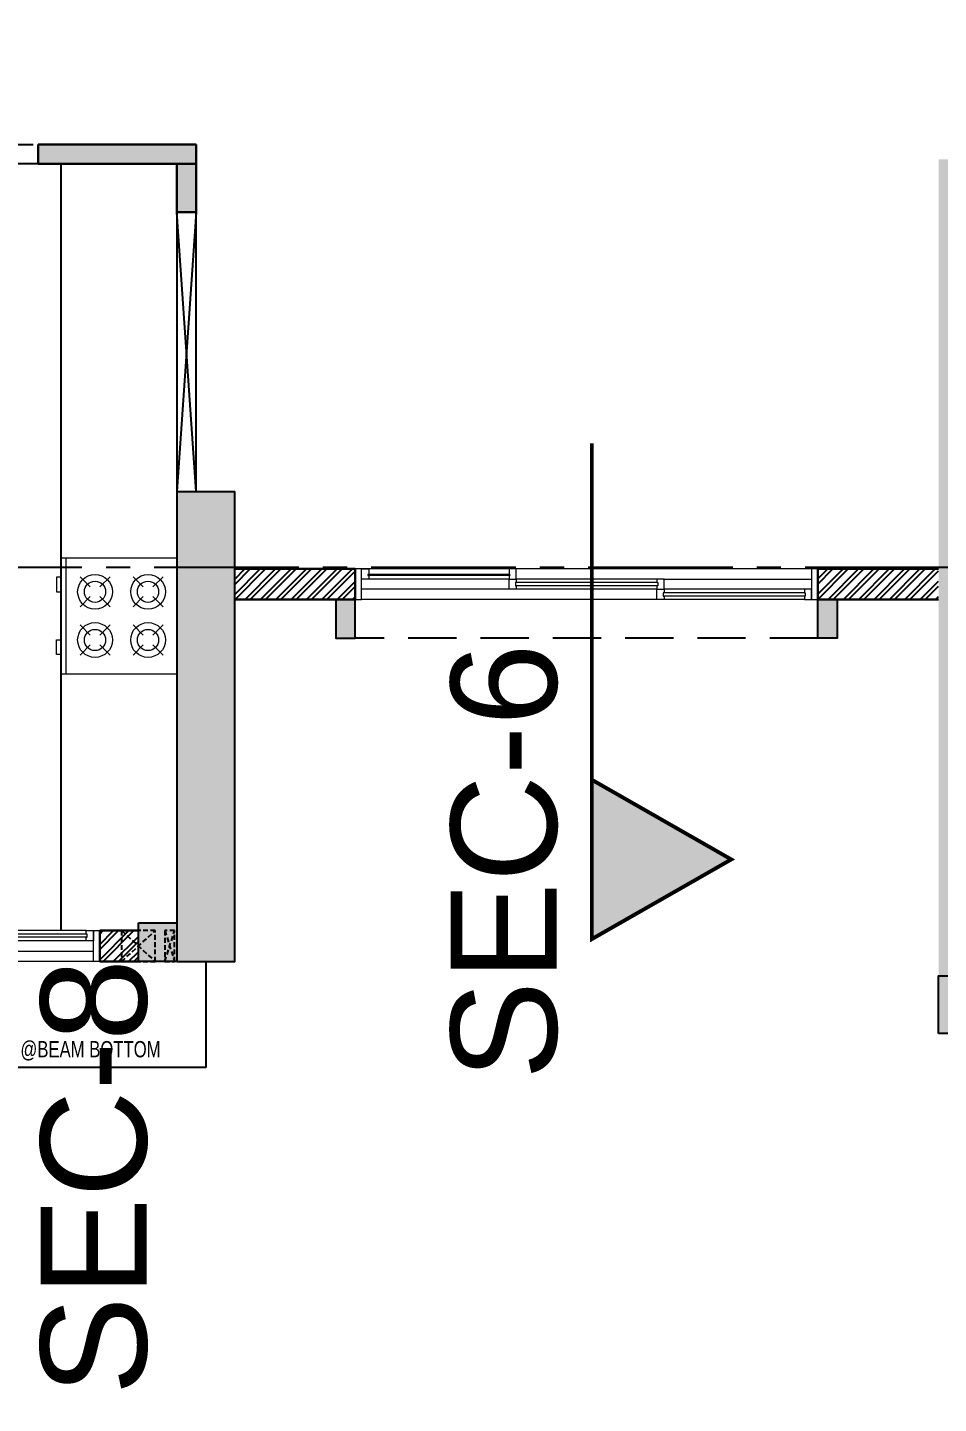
# Model space of a CAD drawing. Header units: millimetres. Extents: x 1066295 to 1300022, y -5734212 to -5454663.
# Drawn here: x 1215843 to 1220567, y -5724299 to -5717165 of the extents above; entities that cross this region are included whole.
import ezdxf

# ---------------------------------------------------------------- set-up
doc = ezdxf.new("R2010")
doc.units = ezdxf.units.MM
doc.header["$LTSCALE"] = 1000
doc.header["$MEASUREMENT"] = 0
for name, pattern in [('AUDIT_D_120904163729-0', [0]), ('T9_KEY PLAN(TYPICAL FLOOR)$0$3BHK-A$0$AUDIT_D_120904163729-0', [0]), ('T9_KEY PLAN(TYPICAL FLOOR)$0$3BHK-A$0$HIDDEN', [0.375, 0.25, -0.125]), ('T9_KEY PLAN(TYPICAL FLOOR)$0$T8 - TYPICAL FLOOR CORE$0$HIDDEN', [0.375, 0.25, -0.125]), ('T9_KEY PLAN(TYPICAL FLOOR)$0$T8(T9 IS SIMILAR) - TYPICAL FLOOR ELEVATION$0$AUDIT_D_120904163729-0', [0]), ('T9_KEY PLAN(TYPICAL FLOOR)$0$T8(T9 IS SIMILAR) - TYPICAL FLOOR ELEVATION$0$HIDDEN', [0.375, 0.25, -0.125]), ('T9_KEY PLAN(TYPICAL FLOOR)$0$T8_REFUGE COLUMNS$0$CENTER2', [1.125, 0.75, -0.125, 0.125, -0.125]), ('T9_PROFILE SECTIONS$0$T8_PROFILE SECTIONS$0$HIDDEN', [0.375, 0.25, -0.125]), ('T9_PROFILE SECTIONS$0$T8_PROFILE SECTIONS$0$PHANTOM2', [1.25, 0.625, -0.125, 0.125, -0.125, 0.125, -0.125])]:
    doc.linetypes.add(name, pattern=pattern)
doc.layers.get('0').update_dxf_attribs({"linetype": 'AUDIT_D_120904163729-0'})
for name, color, linetype in [('T9_KEY PLAN(TYPICAL FLOOR)$0$3BHK-A$0$$0$a-KIT FIX', 251, 'Continuous'), ('T9_KEY PLAN(TYPICAL FLOOR)$0$3BHK-A$0$A-HATCH -160', 251, 'T9_KEY PLAN(TYPICAL FLOOR)$0$3BHK-A$0$AUDIT_D_120904163729-0'), ('T9_KEY PLAN(TYPICAL FLOOR)$0$3BHK-A$0$A_win no.', 170, 'Continuous'), ('T9_KEY PLAN(TYPICAL FLOOR)$0$3BHK-A$0$CUT-OUT', 49, 'Continuous'), ('T9_KEY PLAN(TYPICAL FLOOR)$0$T8 - TYPICAL FLOOR CORE$0$A-SLAB SUNK-AC LEDGES', 251, 'T9_KEY PLAN(TYPICAL FLOOR)$0$T8 - TYPICAL FLOOR CORE$0$HIDDEN'), ('T9_KEY PLAN(TYPICAL FLOOR)$0$T8(T9 IS SIMILAR) - TYPICAL FLOOR ELEVATION$0$A-WALL HATCH', 252, 'T9_KEY PLAN(TYPICAL FLOOR)$0$T8(T9 IS SIMILAR) - TYPICAL FLOOR ELEVATION$0$AUDIT_D_120904163729-0'), ('T9_KEY PLAN(TYPICAL FLOOR)$0$T8(T9 IS SIMILAR) - TYPICAL FLOOR ELEVATION$0$A-WALL-FEATURES', 6, 'T9_KEY PLAN(TYPICAL FLOOR)$0$T8(T9 IS SIMILAR) - TYPICAL FLOOR ELEVATION$0$AUDIT_D_120904163729-0'), ('T9_KEY PLAN(TYPICAL FLOOR)$0$T8_REFUGE COLUMNS$0$A-CENTERLINE', 193, 'T9_KEY PLAN(TYPICAL FLOOR)$0$T8_REFUGE COLUMNS$0$CENTER2'), ('T9_KEY PLAN(TYPICAL FLOOR)$0$T8_REFUGE COLUMNS$0$A-RCC COLS', 3, 'Continuous'), ('T9_KEY PLAN(TYPICAL FLOOR)$0$T8_REFUGE COLUMNS$0$A-SHEAR WALL THICKENING', 3, 'Continuous'), ('T9_KEY PLAN(TYPICAL FLOOR)$0$T8_TYPICAL COLUMNS$0$A-RCC COLS', 3, 'Continuous'), ('T9_KEY PLAN(TYPICAL FLOOR)$0$T8_TYPICAL COLUMNS$0$A-SHEAR WALL THICKENING', 3, 'Continuous'), ('T9_PROFILE SECTIONS$0$T8_PROFILE SECTIONS$0$A-PROFILE SECTIONS', 81, 'T9_PROFILE SECTIONS$0$T8_PROFILE SECTIONS$0$PHANTOM2')]:
    doc.layers.add(name, color=color, linetype=linetype)
for name, color, linetype, lineweight in [('T9_KEY PLAN(TYPICAL FLOOR)$0$3BHK-A$0$$0$Window', 4, 'Continuous', 20), ('T9_KEY PLAN(TYPICAL FLOOR)$0$3BHK-A$0$$1$a-TOI-fixtures', 251, 'Continuous', 0), ('T9_KEY PLAN(TYPICAL FLOOR)$0$3BHK-A$0$$1$A-WALL- 160', 6, 'Continuous', 30), ('T9_KEY PLAN(TYPICAL FLOOR)$0$3BHK-A$0$A-WALL- 160', 6, 'Continuous', 30), ('T9_KEY PLAN(TYPICAL FLOOR)$0$3BHK-A$0$Window', 4, 'Continuous', 20), ('T9_KEY PLAN(TYPICAL FLOOR)$0$T8(T9 IS SIMILAR) - DIMENSION & TEXTING$0$T8 - TYPICAL FLOOR CORE$0$$1$a-Text', 4, 'Continuous', 0), ('T9_KEY PLAN(TYPICAL FLOOR)$0$T8(T9 IS SIMILAR)$0$D&W', 8, 'Continuous', 25)]:
    doc.layers.add(name, color=color, linetype=linetype, lineweight=lineweight)
doc.layers.add('T9_KEY PLAN(TYPICAL FLOOR)$0$T8_REFUGE COLUMNS$0$COL-HATCH', color=7, linetype='Continuous', lineweight=25, true_color=0xa3a3a3)
doc.styles.add('T9_KEY PLAN(TYPICAL FLOOR)$0$T8(T9 IS SIMILAR) - DIMENSION & TEXTING$0$T8 - TYPICAL FLOOR CORE$0$$1$ARIAL ARROW', font='swisscl.ttf')
doc.styles.add('T9_PROFILE SECTIONS$0$T8_PROFILE SECTIONS$0$arial', font='sanss___.ttf')
pattern_1 = [(0, (0, 0), (31.25, 31.25), [31.25, -31.25]), (90, (31.25, 0), (-31.25, 31.25), [31.25, -31.25])]
pattern_2 = [(45, (-0.65, 1285.594), (-39.77475644, 39.77475644), []), (45, (25.864, 1285.594), (-39.77475644, 39.77475644), [])]

# ---------------------------------------------------------------- blocks, each defined once
blk = doc.blocks.new('T9_PROFILE SECTIONS$0$T8_PROFILE SECTIONS$0$MH')
at = {"layer": 'T9_PROFILE SECTIONS$0$T8_PROFILE SECTIONS$0$A-PROFILE SECTIONS', "linetype": 'T9_PROFILE SECTIONS$0$T8_PROFILE SECTIONS$0$HIDDEN', "ltscale": 2}
h = blk.add_hatch(color=256, dxfattribs=at)
h.dxf.hatch_style = 1
h.paths.add_polyline_path([(1140354.5, -5697433.6), (1141077.6, -5697846.6), (1140354.5, -5698259.6)])
at = {"layer": 'T9_PROFILE SECTIONS$0$T8_PROFILE SECTIONS$0$A-PROFILE SECTIONS', "linetype": 'T9_PROFILE SECTIONS$0$T8_PROFILE SECTIONS$0$HIDDEN', "ltscale": 2, "const_width": 20}
blk.add_lwpolyline([(1140354.5, -5697433.6), (1140354.5, -5697433.6), (1141077.6, -5697846.6), (1140354.5, -5698259.6)], close=True, dxfattribs=at)
blk.add_lwpolyline([(1140354.5, -5697433.6), (1140354.5, -5700003.6)], dxfattribs=at)
blk = doc.blocks.new('T9_PROFILE SECTIONS$0$PROFILE SECTION LINE T9')
at = {"layer": 'T9_PROFILE SECTIONS$0$T8_PROFILE SECTIONS$0$A-PROFILE SECTIONS', "linetype": 'ByBlock', "xscale": -1, "rotation": 180}
blk.add_blockref('T9_PROFILE SECTIONS$0$T8_PROFILE SECTIONS$0$MH', (-1105558.3, -5705311.5, 0), dxfattribs=at)
at = {"layer": 'T9_PROFILE SECTIONS$0$T8_PROFILE SECTIONS$0$A-PROFILE SECTIONS', "linetype": 'ByBlock', "char_height": 550, "attachment_point": 7, "rotation": 90, "style": 'T9_PROFILE SECTIONS$0$T8_PROFILE SECTIONS$0$arial'}
for s, insert in [('SEC-6', (34621.9, -8607.6, 0)), ('SEC-8', (32494.7, -10243.2, 0))]:
    blk.add_mtext_dynamic_manual_height_columns(s, width=301.334, gutter_width=500, heights=[0], dxfattribs=dict(at, insert=insert))
blk = doc.blocks.new('T9_KEY PLAN(TYPICAL FLOOR)$0$T8_REFUGE COLUMNS$0$A$C277F3394')
at = {"layer": 'T9_KEY PLAN(TYPICAL FLOOR)$0$T8_REFUGE COLUMNS$0$A-SHEAR WALL THICKENING', "linetype": 'ByBlock'}
h = blk.add_hatch(color=31, dxfattribs=at)
h.dxf.hatch_style = 1
h.paths.add_polyline_path([(13070.2, -185), (13270.2, -185), (13270.2, -385), (13070.2, -385)])
blk.add_lwpolyline([(13070.2, -185), (13270.2, -185), (13270.2, -385), (13070.2, -385)], close=True, dxfattribs=at)
blk = doc.blocks.new('T9_KEY PLAN(TYPICAL FLOOR)$0$T8_REFUGE COLUMNS$0$A$C46A13422')
at = {"layer": 'T9_KEY PLAN(TYPICAL FLOOR)$0$T8_REFUGE COLUMNS$0$A-SHEAR WALL THICKENING', "linetype": 'ByBlock'}
blk.add_blockref('T9_KEY PLAN(TYPICAL FLOOR)$0$T8_REFUGE COLUMNS$0$A$C277F3394', (-5609.8, -7500), dxfattribs=at)
blk = doc.blocks.new('T9_KEY PLAN(TYPICAL FLOOR)$0$T8_REFUGE COLUMNS')
at = {"layer": 'T9_KEY PLAN(TYPICAL FLOOR)$0$T8_REFUGE COLUMNS$0$COL-HATCH', "linetype": 'ByBlock'}
h = blk.add_hatch(color=256, dxfattribs=at)
h.dxf.hatch_style = 1
h.paths.add_polyline_path([(1215902.1, -5706299.9), (1216152.1, -5706299.9), (1216152.1, -5708099.9), (1215902.1, -5708099.9)])
h.paths.add_polyline_path([(1215902.1, -5708099.9), (1213292.1, -5708099.9), (1213292.1, -5707849.9), (1215902.1, -5707849.9)])
h.paths.add_polyline_path([(1196642.1, -5706299.9), (1196392.1, -5706299.9), (1196392.1, -5708099.9), (1196642.1, -5708099.9)])
h.paths.add_polyline_path([(1215902.1, -5723474.9), (1216152.1, -5723474.9), (1216152.1, -5721674.9), (1215902.1, -5721674.9)])
h.paths.add_polyline_path([(1215902.1, -5721924.9), (1213292.1, -5721924.9), (1213292.1, -5721674.9), (1215902.1, -5721674.9)])
h.paths.add_polyline_path([(1196642.1, -5723474.9), (1196392.1, -5723474.9), (1196392.1, -5721674.9), (1196642.1, -5721674.9)])
h.paths.add_polyline_path([(1198957.1, -5709939.9), (1199207.1, -5709939.9), (1199207.1, -5714149.9), (1198957.1, -5714149.9)])
h.paths.add_polyline_path([(1197682.1, -5711799.9), (1197432.1, -5711799.9), (1197432.1, -5709939.9), (1197682.1, -5709939.9)])
h.paths.add_polyline_path([(1184832.1, -5718799.9), (1185182.1, -5718799.9), (1185182.1, -5709299.9), (1184832.1, -5709299.9)])
h.paths.add_polyline_path([(1194132.1, -5714149.9), (1193882.1, -5714149.9), (1193882.1, -5709939.9), (1194132.1, -5709939.9)])
h.paths.add_polyline_path([(1189932.1, -5714149.9), (1190232.1, -5714149.9), (1190232.1, -5709914.9), (1189932.1, -5709914.9)])
h.paths.add_polyline_path([(1189932.1, -5719684.9), (1190232.1, -5719684.9), (1190232.1, -5715449.9), (1189932.1, -5715449.9)])
h.paths.add_polyline_path([(1194182.1, -5719609.9), (1193882.1, -5719609.9), (1193882.1, -5717174.9), (1194182.1, -5717174.9)])
h.paths.add_polyline_path([(1215612.1, -5719609.9), (1215862.1, -5719609.9), (1215862.1, -5715374.9), (1215612.1, -5715374.9)])
h.paths.add_polyline_path([(1210702.1, -5711724.9), (1207452.1, -5711724.9), (1207452.1, -5711474.9), (1210702.1, -5711474.9)])
h.paths.add_polyline_path([(1210702.1, -5713624.9), (1207452.1, -5713624.9), (1207452.1, -5713874.9), (1210702.1, -5713874.9)])
h.paths.add_polyline_path([(1210952.1, -5711474.9), (1210702.1, -5711474.9), (1210702.1, -5713874.9), (1210952.1, -5713874.9)])
h.paths.add_polyline_path([(1202442.1, -5712799.9), (1202692.1, -5712799.9), (1202692.1, -5710799.9), (1202442.1, -5710799.9)], flags=17)
h.paths.add_polyline_path([(1196682.1, -5715374.9), (1196932.1, -5715374.9), (1196932.1, -5719609.9), (1196682.1, -5719609.9)])
h.paths.add_polyline_path([(1210052.1, -5727009.9), (1209752.1, -5727009.9), (1209752.1, -5724474.9), (1210052.1, -5724474.9)])
h.paths.add_polyline_path([(1202492.1, -5727009.9), (1202792.1, -5727009.9), (1202792.1, -5724474.9), (1202492.1, -5724474.9)])
h.paths.add_polyline_path([(1199382.1, -5726829.9), (1199132.1, -5726829.9), (1199132.1, -5724474.9), (1199382.1, -5724474.9)])
h.paths.add_polyline_path([(1195392.1, -5726519.9), (1195742.1, -5726519.9), (1195742.1, -5724724.9), (1195392.1, -5724724.9)])
h.paths.add_polyline_path([(1195742.1, -5724124.9), (1195392.1, -5724124.9), (1195392.1, -5723274.9), (1195742.1, -5723274.9)])
h.paths.add_polyline_path([(1217152.1, -5726519.9), (1216802.1, -5726519.9), (1216802.1, -5724724.9), (1217152.1, -5724724.9)])
h.paths.add_polyline_path([(1216802.1, -5724124.9), (1217152.1, -5724124.9), (1217152.1, -5723274.9), (1216802.1, -5723274.9)])
h.paths.add_polyline_path([(1213162.1, -5726829.9), (1213412.1, -5726829.9), (1213412.1, -5724474.9), (1213162.1, -5724474.9)])
h.paths.add_polyline_path([(1209602.1, -5723474.9), (1209852.1, -5723474.9), (1209852.1, -5721674.9), (1209602.1, -5721674.9)])
h.paths.add_polyline_path([(1212262.1, -5721674.9), (1210752.1, -5721674.9), (1210752.1, -5721924.9), (1212262.1, -5721924.9)])
h.paths.add_polyline_path([(1212742.1, -5719224.9), (1207452.1, -5719224.9), (1207452.1, -5718974.9), (1212742.1, -5718974.9)])
h.paths.add_polyline_path([(1214067.1, -5718349.9), (1213817.1, -5718349.9), (1213817.1, -5716424.9), (1214067.1, -5716424.9)])
h.paths.add_polyline_path([(1213587.1, -5709939.9), (1213337.1, -5709939.9), (1213337.1, -5714149.9), (1213587.1, -5714149.9)])
h.paths.add_polyline_path([(1214862.1, -5711799.9), (1215112.1, -5711799.9), (1215112.1, -5709939.9), (1214862.1, -5709939.9)])
h.paths.add_polyline_path([(1227712.1, -5718799.9), (1227362.1, -5718799.9), (1227362.1, -5709299.9), (1227712.1, -5709299.9)])
h.paths.add_polyline_path([(1218412.1, -5714149.9), (1218662.1, -5714149.9), (1218662.1, -5709939.9), (1218412.1, -5709939.9)])
h.paths.add_polyline_path([(1222612.1, -5714149.9), (1222312.1, -5714149.9), (1222312.1, -5709914.9), (1222612.1, -5709914.9)])
h.paths.add_polyline_path([(1222612.1, -5719684.9), (1222312.1, -5719684.9), (1222312.1, -5715449.9), (1222612.1, -5715449.9)])
h.paths.add_polyline_path([(1218362.1, -5719609.9), (1218662.1, -5719609.9), (1218662.1, -5717174.9), (1218362.1, -5717174.9)])
h.paths.add_polyline_path([(1202742.1, -5716974.9), (1202992.1, -5716974.9), (1202992.1, -5718974.9), (1202742.1, -5718974.9)])
h.paths.add_polyline_path([(1204842.1, -5716974.9), (1205092.1, -5716974.9), (1205092.1, -5718974.9), (1204842.1, -5718974.9)])
h.paths.add_polyline_path([(1217152.1, -5701889.9), (1216802.1, -5701889.9), (1216802.1, -5705049.9), (1217152.1, -5705049.9)])
h.paths.add_polyline_path([(1216802.1, -5705649.9), (1217152.1, -5705649.9), (1217152.1, -5706499.9), (1216802.1, -5706499.9)])
h.paths.add_polyline_path([(1213162.1, -5701089.9), (1213412.1, -5701089.9), (1213412.1, -5705299.9), (1213162.1, -5705299.9)])
h.paths.add_polyline_path([(1210052.1, -5701089.9), (1209752.1, -5701089.9), (1209752.1, -5705299.9), (1210052.1, -5705299.9)])
h.paths.add_polyline_path([(1209602.1, -5706299.9), (1209852.1, -5706299.9), (1209852.1, -5708099.9), (1209602.1, -5708099.9)])
h.paths.add_polyline_path([(1212262.1, -5708099.9), (1210752.1, -5708099.9), (1210752.1, -5707849.9), (1212262.1, -5707849.9)])
h.paths.add_polyline_path([(1195392.1, -5701889.9), (1195742.1, -5701889.9), (1195742.1, -5705049.9), (1195392.1, -5705049.9)])
h.paths.add_polyline_path([(1195742.1, -5705649.9), (1195392.1, -5705649.9), (1195392.1, -5706499.9), (1195742.1, -5706499.9)])
h.paths.add_polyline_path([(1199382.1, -5701089.9), (1199132.1, -5701089.9), (1199132.1, -5705299.9), (1199382.1, -5705299.9)])
h.paths.add_polyline_path([(1202492.1, -5701089.9), (1202792.1, -5701089.9), (1202792.1, -5705299.9), (1202492.1, -5705299.9)])
h.paths.add_polyline_path([(1202942.1, -5706299.9), (1202692.1, -5706299.9), (1202692.1, -5708099.9), (1202942.1, -5708099.9)])
h.paths.add_polyline_path([(1200282, -5708099.9), (1201792, -5708099.9), (1201792, -5707849.9), (1200282, -5707849.9)])
h.paths.add_polyline_path([(1207452.1, -5710799.9), (1211787.1, -5710799.9), (1211787.1, -5710549.9), (1207452.1, -5710549.9)])
h.paths.add_polyline_path([(1200042.1, -5713849.9), (1200042.1, -5710549.9), (1205092.1, -5710549.9), (1205092.1, -5712999.9), (1204842.1, -5712999.9), (1204842, -5710799.9), (1200292.1, -5710799.9), (1200292.1, -5713849.9)])
h.paths.add_polyline_path([(1198907.1, -5719224.9), (1205092.1, -5719224.9), (1205092.1, -5718974.9), (1198907.1, -5718974.9)])
h.paths.add_polyline_path([(1202942.1, -5723474.9), (1202692.1, -5723474.9), (1202692.1, -5721674.9), (1202942.1, -5721674.9)])
h.paths.add_polyline_path([(1200282.1, -5721674.9), (1201792.1, -5721674.9), (1201792.1, -5721924.9), (1200282.1, -5721924.9)])
h.paths.add_polyline_path([(1196932.1, -5715624.9), (1203832.1, -5715624.9), (1203832.1, -5715374.9), (1196932.1, -5715374.9)])
h.paths.add_polyline_path([(1215612.1, -5715624.9), (1207452.1, -5715624.9), (1207452.1, -5715374.9), (1215612.1, -5715374.9)])
h.paths.add_polyline_path([(1196642.1, -5721924.9), (1199252.1, -5721924.9), (1199252.1, -5721674.9), (1196642.1, -5721674.9)])
h.paths.add_polyline_path([(1196642.1, -5708099.9), (1199252.1, -5708099.9), (1199252.1, -5707849.9), (1196642.1, -5707849.9)])
h.paths.add_polyline_path([(1198007.1, -5718974.9), (1196932.1, -5718974.9), (1196932.1, -5719224.9), (1198007.1, -5719224.9)])
at = {"layer": 'T9_KEY PLAN(TYPICAL FLOOR)$0$T8_REFUGE COLUMNS$0$A-CENTERLINE'}
blk.add_line((1223494.9, -5717567.4), (1182495.9, -5717567.4), dxfattribs=at)
at = {"layer": 'T9_KEY PLAN(TYPICAL FLOOR)$0$T8_REFUGE COLUMNS$0$A-RCC COLS', "linetype": 'ByBlock'}
blk.add_lwpolyline([(1218362.1, -5719609.9), (1218662.1, -5719609.9), (1218662.1, -5717174.9), (1218362.1, -5717174.9)], close=True, dxfattribs=at)
blk.add_blockref('T9_KEY PLAN(TYPICAL FLOOR)$0$T8_REFUGE COLUMNS$0$A$C46A13422', (1210702.1, -5711724.9), dxfattribs=at)
blk = doc.blocks.new('T9_KEY PLAN(TYPICAL FLOOR)$0$T8_TYPICAL COLUMNS$0$A$C277F3394')
at = {"layer": 'T9_KEY PLAN(TYPICAL FLOOR)$0$T8_TYPICAL COLUMNS$0$A-SHEAR WALL THICKENING', "linetype": 'ByBlock'}
h = blk.add_hatch(color=31, dxfattribs=at)
h.dxf.hatch_style = 1
h.paths.add_polyline_path([(13070.2, -185), (13270.2, -185), (13270.2, -385), (13070.2, -385)])
blk.add_lwpolyline([(13070.2, -185), (13270.2, -185), (13270.2, -385), (13070.2, -385)], close=True, dxfattribs=at)
blk = doc.blocks.new('T9_KEY PLAN(TYPICAL FLOOR)$0$T8_TYPICAL COLUMNS$0$A$C46A13422')
at = {"layer": 'T9_KEY PLAN(TYPICAL FLOOR)$0$T8_TYPICAL COLUMNS$0$A-SHEAR WALL THICKENING', "linetype": 'ByBlock'}
blk.add_blockref('T9_KEY PLAN(TYPICAL FLOOR)$0$T8_TYPICAL COLUMNS$0$A$C277F3394', (-5609.8, -7500), dxfattribs=at)
blk = doc.blocks.new('T9_KEY PLAN(TYPICAL FLOOR)$0$T8_TYPICAL COLUMNS')
at = {"layer": 'T9_KEY PLAN(TYPICAL FLOOR)$0$T8_TYPICAL COLUMNS$0$A-RCC COLS', "linetype": 'ByBlock'}
for name, p in [('T9_KEY PLAN(TYPICAL FLOOR)$0$T8_REFUGE COLUMNS', (0, 0)), ('T9_KEY PLAN(TYPICAL FLOOR)$0$T8_TYPICAL COLUMNS$0$A$C46A13422', (1210702.1, -5711724.9))]:
    blk.add_blockref(name, p, dxfattribs=at)
blk = doc.blocks.new('T9_KEY PLAN(TYPICAL FLOOR)$0$3BHK-A$0$2400')
at = {"layer": 'T9_KEY PLAN(TYPICAL FLOOR)$0$3BHK-A$0$Window', "color": 1, "lineweight": 13}
for p, q in [((1151176.5, -5692111.9), (1148842.5, -5692111.9)), ((1149607.5, -5692111.9), (1148880, -5692111.9)), ((1149607.5, -5692218.6), (1148842.5, -5692218.6)), ((1149607.5, -5692165.3), (1148880, -5692165.3)), ((1150373.7, -5692165.3), (1149645, -5692165.3)), ((1150373.7, -5692218.6), (1149645, -5692218.6)), ((1150411.2, -5692165.3), (1151176.5, -5692165.3)), ((1151139, -5692218.6), (1150411.2, -5692218.6)), ((1150373.7, -5692271.9), (1148842.5, -5692271.9)), ((1151139, -5692271.9), (1150411.2, -5692271.9))]:
    blk.add_line(p, q, dxfattribs=at)
at = {"layer": 'T9_KEY PLAN(TYPICAL FLOOR)$0$3BHK-A$0$Window', "color": 5, "lineweight": 13}
for p, q in [((1149607.5, -5692142.2), (1148880, -5692142.2)), ((1149607.5, -5692146.7), (1148880, -5692146.7)), ((1150373.7, -5692183.8), (1149645, -5692183.8)), ((1150373.7, -5692200), (1149645, -5692200)), ((1151139, -5692237.2), (1150411.2, -5692237.2)), ((1151139, -5692253.3), (1150411.2, -5692253.3))]:
    blk.add_line(p, q, dxfattribs=at)
at = {"layer": 'T9_KEY PLAN(TYPICAL FLOOR)$0$3BHK-A$0$Window', "color": 4, "lineweight": 13}
for points in [[(1148842.5, -5692111.9), (1148809.5, -5692111.9), (1148809.5, -5692271.9), (1148842.5, -5692271.9)], [(1148880, -5692146.7), (1148880, -5692165.3), (1148842.5, -5692165.3), (1148842.5, -5692111.9), (1148880, -5692111.9), (1148880, -5692142.2), (1148875.5, -5692142.2), (1148875.5, -5692146.7)], [(1149607.5, -5692146.7), (1149607.5, -5692165.3), (1149645, -5692165.3), (1149645, -5692111.9), (1149607.5, -5692111.9), (1149607.5, -5692142.2), (1149612, -5692142.2), (1149612, -5692146.7)], [(1151209.5, -5692111.9), (1151176.5, -5692111.9), (1151176.5, -5692271.9), (1151209.5, -5692271.9)], [(1149645, -5692200), (1149645, -5692218.6), (1149607.5, -5692218.6), (1149607.5, -5692165.3), (1149645, -5692165.3), (1149645, -5692183.8), (1149640.5, -5692183.8), (1149640.5, -5692200)], [(1150373.7, -5692200), (1150373.7, -5692218.6), (1150411.2, -5692218.6), (1150411.2, -5692165.3), (1150373.7, -5692165.3), (1150373.7, -5692183.8), (1150378.2, -5692183.8), (1150378.2, -5692200)], [(1150411.2, -5692253.3), (1150411.2, -5692271.9), (1150373.7, -5692271.9), (1150373.7, -5692218.6), (1150411.2, -5692218.6), (1150411.2, -5692237.2), (1150406.7, -5692237.2), (1150406.7, -5692253.3)], [(1151139, -5692253.3), (1151139, -5692271.9), (1151176.5, -5692271.9), (1151176.5, -5692218.6), (1151139, -5692218.6), (1151139, -5692237.2), (1151143.5, -5692237.2), (1151143.5, -5692253.3)]]:
    blk.add_lwpolyline(points, close=True, dxfattribs=at)
blk = doc.blocks.new('T9_KEY PLAN(TYPICAL FLOOR)$0$3BHK-A$0$$0$1500')
at = {"layer": 'T9_KEY PLAN(TYPICAL FLOOR)$0$3BHK-A$0$$0$Window', "color": 1, "lineweight": 13}
for p, q in [((1150276.5, -5694418.8), (1148842.5, -5694418.8)), ((1149307.5, -5694418.8), (1148880, -5694418.8)), ((1149307.5, -5694472.1), (1148880, -5694472.1)), ((1149773.7, -5694472.1), (1149345, -5694472.1)), ((1149811.2, -5694472.1), (1150276.5, -5694472.1)), ((1149307.5, -5694525.5), (1148842.5, -5694525.5)), ((1149773.7, -5694525.5), (1149345, -5694525.5)), ((1150239, -5694525.5), (1149811.2, -5694525.5)), ((1149773.7, -5694578.8), (1148842.5, -5694578.8)), ((1150239, -5694578.8), (1149811.2, -5694578.8))]:
    blk.add_line(p, q, dxfattribs=at)
at = {"layer": 'T9_KEY PLAN(TYPICAL FLOOR)$0$3BHK-A$0$$0$Window', "color": 5, "lineweight": 13}
for p, q in [((1149307.5, -5694449.1), (1148880, -5694449.1)), ((1149307.5, -5694453.6), (1148880, -5694453.6)), ((1149773.7, -5694490.7), (1149345, -5694490.7)), ((1149773.7, -5694506.9), (1149345, -5694506.9)), ((1150239, -5694544.1), (1149811.2, -5694544.1)), ((1150239, -5694560.2), (1149811.2, -5694560.2))]:
    blk.add_line(p, q, dxfattribs=at)
at = {"layer": 'T9_KEY PLAN(TYPICAL FLOOR)$0$3BHK-A$0$$0$Window', "color": 4, "lineweight": 13}
for points in [[(1148842.5, -5694418.8), (1148809.5, -5694418.8), (1148809.5, -5694578.8), (1148842.5, -5694578.8)], [(1148880, -5694453.6), (1148880, -5694472.1), (1148842.5, -5694472.1), (1148842.5, -5694418.8), (1148880, -5694418.8), (1148880, -5694449.1), (1148875.5, -5694449.1), (1148875.5, -5694453.6)], [(1149307.5, -5694453.6), (1149307.5, -5694472.1), (1149345, -5694472.1), (1149345, -5694418.8), (1149307.5, -5694418.8), (1149307.5, -5694449.1), (1149312, -5694449.1), (1149312, -5694453.6)], [(1150309.5, -5694418.8), (1150276.5, -5694418.8), (1150276.5, -5694578.8), (1150309.5, -5694578.8)], [(1149345, -5694506.9), (1149345, -5694525.5), (1149307.5, -5694525.5), (1149307.5, -5694472.1), (1149345, -5694472.1), (1149345, -5694490.7), (1149340.5, -5694490.7), (1149340.5, -5694506.9)], [(1149773.7, -5694506.9), (1149773.7, -5694525.5), (1149811.2, -5694525.5), (1149811.2, -5694472.1), (1149773.7, -5694472.1), (1149773.7, -5694490.7), (1149778.2, -5694490.7), (1149778.2, -5694506.9)], [(1149811.2, -5694560.2), (1149811.2, -5694578.8), (1149773.7, -5694578.8), (1149773.7, -5694525.5), (1149811.2, -5694525.5), (1149811.2, -5694544.1), (1149806.7, -5694544.1), (1149806.7, -5694560.2)], [(1150239, -5694560.2), (1150239, -5694578.8), (1150276.5, -5694578.8), (1150276.5, -5694525.5), (1150239, -5694525.5), (1150239, -5694544.1), (1150243.5, -5694544.1), (1150243.5, -5694560.2)]]:
    blk.add_lwpolyline(points, close=True, dxfattribs=at)
blk = doc.blocks.new('T9_KEY PLAN(TYPICAL FLOOR)$0$3BHK-A$0$$0$RANGE-flat-1')
at = {"layer": 'T9_KEY PLAN(TYPICAL FLOOR)$0$3BHK-A$0$$1$a-TOI-fixtures'}
for p, q in [((-575, -600), (-575, 0)), ((-600, -100), (-625, -100)), ((-625, -100), (-625, -175)), ((-450, -150), (-502.8, -97.2)), ((-400, -150), (-347.2, -97.2)), ((-175, -150), (-227.8, -97.2)), ((-125, -150), (-72.2, -97.2)), ((-625, -175), (-600, -175)), ((-450, -200), (-502.8, -252.8)), ((-400, -200), (-347.2, -252.8)), ((-175, -200), (-227.8, -252.8)), ((-125, -200), (-72.2, -252.8)), ((-450, -400), (-502.8, -347.2)), ((-400, -400), (-347.2, -347.2)), ((-175, -400), (-227.8, -347.2)), ((-125, -400), (-72.2, -347.2)), ((-625, -425), (-600, -425)), ((-625, -500), (-625, -425)), ((-450, -450), (-502.8, -502.8)), ((-400, -450), (-347.2, -502.8)), ((-175, -450), (-227.8, -502.8)), ((-125, -450), (-72.2, -502.8)), ((-600, -500), (-625, -500))]:
    blk.add_line(p, q, dxfattribs=at)
blk.add_lwpolyline([(-600, -600), (0, -600), (0, 0), (-600, 0)], close=True, dxfattribs=at)
for centre, radius in [((-425, -175), 90), ((-425, -175), 55), ((-150, -175), 90), ((-150, -175), 55), ((-425, -425), 90), ((-150, -425), 90), ((-425, -425), 55), ((-150, -425), 55)]:
    blk.add_circle(centre, radius, dxfattribs=at)
blk = doc.blocks.new('T9_KEY PLAN(TYPICAL FLOOR)')
at = {"layer": 'T9_KEY PLAN(TYPICAL FLOOR)$0$3BHK-A$0$A-HATCH -160', "linetype": 'ByBlock'}
h = blk.add_hatch(dxfattribs=at)
h.set_pattern_fill('ZIGZAG', color=8, scale=250)
h.set_pattern_definition(pattern_1)
h.paths.add_polyline_path([(1227361.8, -5714749.5), (1226011.9, -5714749.5), (1226011.9, -5714149.5), (1225911.9, -5714149.5), (1225911.9, -5714749.5), (1223831.9, -5714749.5), (1223831.9, -5714049.5), (1223512.1, -5714049.5), (1223512.1, -5714149.5), (1223731.9, -5714149.5), (1223731.9, -5715449.5), (1223512.1, -5715449.5), (1223512.1, -5715549.5), (1223831.9, -5715549.5), (1223831.9, -5714849.5), (1225911.9, -5714849.5), (1225911.9, -5715664.5), (1226011.9, -5715664.5), (1226011.9, -5714849.5), (1227361.8, -5714849.5)])
h.paths.add_polyline_path([(1227361.8, -5713249.5), (1226761.9, -5713249.5), (1226761.9, -5713149.5), (1227361.8, -5713149.5)])
h.paths.add_polyline_path([(1226011.9, -5710699.5), (1225911.9, -5710699.5), (1225911.9, -5713249.5), (1226011.9, -5713249.5)])
h.paths.add_polyline_path([(1226011.9, -5717399.5), (1225911.9, -5717399.5), (1225911.9, -5716414.5), (1226011.9, -5716414.5)])
h.paths.add_polyline_path([(1217642.4, -5715375), (1218462.3, -5715375), (1218462.3, -5715475), (1217642.4, -5715475)])
h.paths.add_polyline_path([(1216742.4, -5715375), (1215862.4, -5715375), (1215862.4, -5715475), (1216742.4, -5715475)])
h.paths.add_polyline_path([(1218412.1, -5714149.9), (1216012.2, -5714149.9), (1216012.2, -5714049.9), (1218412.1, -5714049.9)])
h.paths.add_polyline_path([(1215112.2, -5711800.2), (1215012.2, -5711800.2), (1215012.2, -5714149.9), (1215112.2, -5714149.9)])
h.paths.add_polyline_path([(1214262.2, -5714149.9), (1213585.9, -5714149.9), (1213585.9, -5714049.9), (1214262.2, -5714049.9)])
h.paths.add_polyline_path([(1215772.4, -5720209.7), (1216462.4, -5720209.7), (1216462.3, -5720109.7), (1216462.4, -5720109.7), (1216362.4, -5720109.7), (1215772.4, -5720109.7)])
h.paths.add_polyline_path([(1219147.4, -5709939.9), (1218662.3, -5709939.6), (1218662.3, -5710040.1), (1219147.3, -5710040.1)])
h.paths.add_polyline_path([(1225911.9, -5708554.7), (1225352.3, -5708554.8), (1225352.3, -5708654.7), (1225911.9, -5708654.7)])
h.paths.add_polyline_path([(1218362.3, -5715724), (1218462.3, -5715724), (1218462.3, -5715474), (1218362.3, -5715474)])
h = blk.add_hatch(dxfattribs=at)
h.set_pattern_fill('ANSI32', color=8, scale=150)
h.set_pattern_definition(pattern_2)
h.paths.add_polyline_path([(1219286.9, -5717734.7), (1218662, -5717734.7), (1218662, -5717574.7), (1219286.9, -5717574.7)])
h = blk.add_hatch(dxfattribs=at)
h.set_pattern_fill('ANSI32', color=8, scale=150)
h.set_pattern_definition(pattern_2)
h.paths.add_polyline_path([(1221686.9, -5717574.7), (1222311.9, -5717574.7), (1222311.9, -5717734.7), (1221686.9, -5717734.7)])
h = blk.add_hatch(dxfattribs=at)
h.set_pattern_fill('ANSI32', color=8, scale=150)
h.set_pattern_definition(pattern_2)
h.paths.add_polyline_path([(1218162.5, -5719609.9), (1217962.4, -5719609.9), (1217962.4, -5719449.9), (1218162.5, -5719449.9)])
at = {"layer": 'T9_KEY PLAN(TYPICAL FLOOR)$0$T8(T9 IS SIMILAR) - TYPICAL FLOOR ELEVATION$0$A-WALL HATCH', "linetype": 'ByBlock'}
h = blk.add_hatch(dxfattribs=at)
h.set_pattern_fill('ZIGZAG', color=8, scale=250)
h.set_pattern_definition(pattern_1)
h.paths.add_polyline_path([(1186332.7, -5719983.5), (1186332.7, -5719683.5), (1186432.7, -5719683.5), (1186432.7, -5719883.5), (1186982.7, -5719883.5), (1186982.7, -5719523.5), (1187082.7, -5719523.5), (1187082.7, -5719983.5)])
h.paths.add_polyline_path([(1190232.7, -5719983.5), (1190232.7, -5719683.5), (1190132.7, -5719683.5), (1190132.7, -5719883.5), (1189582.7, -5719883.5), (1189582.7, -5719523.5), (1189482.7, -5719523.5), (1189482.7, -5719983.5)])
h.paths.add_polyline_path([(1190857.7, -5717933.5), (1190857.7, -5717733.5), (1190757.7, -5717733.5), (1190757.7, -5717933.5)])
h.paths.add_polyline_path([(1193357.7, -5717733.5), (1193357.7, -5717933.5), (1193257.7, -5717933.5), (1193257.7, -5717733.5)])
h.paths.add_polyline_path([(1196632.8, -5709938.8), (1196632.8, -5709738.8), (1196532.8, -5709738.8), (1196532.8, -5709938.8)])
h.paths.add_polyline_path([(1194132, -5709738.8), (1194132, -5709938.8), (1194032, -5709938.8), (1194032, -5709738.8)])
h.paths.add_polyline_path([(1195742.7, -5701889.7), (1196212.8, -5701889.7), (1196212.8, -5702349.7), (1196112.8, -5702349.7), (1196112.8, -5701989.7), (1195742.7, -5701989.7)])
h.paths.add_polyline_path([(1198312.8, -5702349.7), (1198312.8, -5701889.7), (1199132.6, -5701889.7), (1199132.6, -5701989.7), (1198412.8, -5701989.7), (1198412.8, -5702349.7)])
h.paths.add_polyline_path([(1199662.5, -5701090.3), (1199662.5, -5700890.3), (1199762.5, -5700890.3), (1199762.5, -5701090.3)])
h.paths.add_polyline_path([(1201862.6, -5700890.3), (1201862.6, -5701090.3), (1201962.6, -5701090.3), (1201962.6, -5700890.3)])
h.paths.add_polyline_path([(1210681.9, -5700890.3), (1210681.9, -5701090.3), (1210581.9, -5701090.3), (1210581.9, -5700890.3)])
h.paths.add_polyline_path([(1212882, -5701090.3), (1212882, -5700890.3), (1212782, -5700890.3), (1212782, -5701090.3)])
h.paths.add_polyline_path([(1214231.8, -5702349.7), (1214231.8, -5701889.7), (1213412.3, -5701889.7), (1213412.3, -5701989.7), (1214131.8, -5701989.7), (1214131.8, -5702349.7)])
h.paths.add_polyline_path([(1216801.9, -5701889.7), (1216331.8, -5701889.7), (1216331.8, -5702349.7), (1216431.8, -5702349.7), (1216431.8, -5701989.7), (1216801.9, -5701989.7)])
h.paths.add_polyline_path([(1215911.7, -5709938.8), (1215911.7, -5709738.8), (1216011.7, -5709738.8), (1216011.7, -5709938.8)])
h.paths.add_polyline_path([(1218412.5, -5709738.8), (1218412.5, -5709938.8), (1218512.5, -5709938.8), (1218512.5, -5709738.8)])
h.paths.add_polyline_path([(1221686.9, -5717933.5), (1221686.9, -5717733.5), (1221786.9, -5717733.5), (1221786.9, -5717933.5)])
h.paths.add_polyline_path([(1219186.9, -5717733.5), (1219186.9, -5717933.5), (1219286.9, -5717933.5), (1219286.9, -5717733.5)])
h.paths.add_polyline_path([(1222311.8, -5719983.5), (1222311.8, -5719683.5), (1222411.8, -5719683.5), (1222411.8, -5719883.5), (1222961.8, -5719883.5), (1222961.8, -5719523.5), (1223061.8, -5719523.5), (1223061.8, -5719983.5)])
h.paths.add_polyline_path([(1226211.8, -5719983.5), (1226211.8, -5719683.5), (1226111.8, -5719683.5), (1226111.8, -5719883.5), (1225561.8, -5719883.5), (1225561.8, -5719523.5), (1225461.8, -5719523.5), (1225461.8, -5719983.5)])
h.paths.add_polyline_path([(1217001.9, -5727584.6), (1216901.9, -5727584.6), (1216901.9, -5727784.6), (1216356.8, -5727784.6), (1216356.8, -5727424.6), (1216256.8, -5727424.6), (1216256.8, -5727884.6), (1217001.9, -5727884.6)])
h.paths.add_polyline_path([(1214156.8, -5727424.6), (1214056.8, -5727424.6), (1214056.8, -5727784.6), (1213412.3, -5727784.6), (1213412.3, -5727884.6), (1214156.8, -5727884.6)])
h.paths.add_polyline_path([(1210681.9, -5728884), (1210681.9, -5728684), (1210581.9, -5728684), (1210581.9, -5728884)])
h.paths.add_polyline_path([(1212882, -5728684), (1212882, -5728884), (1212782, -5728884), (1212782, -5728684)])
h.paths.add_polyline_path([(1201862.6, -5728884), (1201862.6, -5728684), (1201962.6, -5728684), (1201962.6, -5728884)])
h.paths.add_polyline_path([(1199662.5, -5728684), (1199662.5, -5728884), (1199762.5, -5728884), (1199762.5, -5728684)])
h.paths.add_polyline_path([(1198387.7, -5727424.6), (1198487.7, -5727424.6), (1198487.7, -5727784.6), (1199132.3, -5727784.6), (1199132.3, -5727884.6), (1198387.7, -5727884.6)])
h.paths.add_polyline_path([(1195542.6, -5727584.6), (1195642.6, -5727584.6), (1195642.6, -5727784.6), (1196187.7, -5727784.6), (1196187.7, -5727424.6), (1196287.7, -5727424.6), (1196287.7, -5727884.6), (1195542.6, -5727884.6)])
at = {"color": 8, "linetype": 'T9_KEY PLAN(TYPICAL FLOOR)$0$3BHK-A$0$HIDDEN', "ltscale": 0.1}
for p, q in [((1218075, -5719609.9), (1218250, -5719449.9)), ((1218075, -5719449.9), (1218250, -5719609.9)), ((1218300, -5719449.9), (1218350, -5719609.9)), ((1218300, -5719609.9), (1218350, -5719449.9))]:
    blk.add_line(p, q, dxfattribs=at)
for points in [[(1218075, -5719609.9), (1218250, -5719609.9), (1218250, -5719449.9), (1218075, -5719449.9)], [(1218300, -5719609.9), (1218350, -5719609.9), (1218350, -5719449.9), (1218300, -5719449.9)]]:
    blk.add_lwpolyline(points, close=True, dxfattribs=at)
at = {"layer": 'T9_KEY PLAN(TYPICAL FLOOR)$0$3BHK-A$0$$0$a-KIT FIX', "color": 8}
blk.add_line((1217762.3, -5719448.6, 0.5), (1217762.3, -5715474, 0.5), dxfattribs=at)
at = {"layer": 'T9_KEY PLAN(TYPICAL FLOOR)$0$3BHK-A$0$$1$A-WALL- 160', "color": 8, "linetype": 'ByBlock'}
for p, q in [((1217642.4, -5715474, 0.5), (1217642.4, -5715374, 0.5)), ((1217642.4, -5715374, 0.5), (1218462.3, -5715374, 0.5)), ((1218462.3, -5715474, 0.5), (1218462.3, -5715374, 0.5)), ((1217642.4, -5715474, 0.5), (1218462.3, -5715474, 0.5)), ((1218162.5, -5719449.9, -0.5), (1217962.4, -5719449.9)), ((1217962.4, -5719609.9), (1217962.4, -5719449.9)), ((1218162.5, -5719609.9), (1217962.4, -5719609.9))]:
    blk.add_line(p, q, dxfattribs=at)
at = {"layer": 'T9_KEY PLAN(TYPICAL FLOOR)$0$3BHK-A$0$$1$A-WALL- 160', "color": 8, "linetype": 'ByBlock', "elevation": 0.5}
blk.add_lwpolyline([(1218362.3, -5715724), (1218462.3, -5715724), (1218462.3, -5715474), (1218362.3, -5715474)], close=True, dxfattribs=at)
at = {"layer": 'T9_KEY PLAN(TYPICAL FLOOR)$0$3BHK-A$0$A-WALL- 160', "color": 8, "linetype": 'ByBlock'}
for p, q in [((1218662, -5717573.4, 0.5), (1219286.9, -5717573.4, 0.5)), ((1219286.9, -5717573.4, 0.5), (1219286.9, -5717733.4, 0.5)), ((1221686.9, -5717573.4, 0.5), (1221686.9, -5717733.4, 0.5)), ((1221686.9, -5717573.4, 0.5), (1222311.9, -5717573.4, 0.5)), ((1218662, -5717733.4, 0.5), (1219286.9, -5717733.4, 0.5)), ((1221686.9, -5717733.4, 0.5), (1222311.9, -5717733.4, 0.5))]:
    blk.add_line(p, q, dxfattribs=at)
at = {"layer": 'T9_KEY PLAN(TYPICAL FLOOR)$0$3BHK-A$0$A_win no.', "color": 8, "linetype": 'ByBlock', "elevation": 0.5}
for points in [[(1218462.3, -5715724), (1218362.3, -5715724), (1218362.3, -5717173.5), (1218462.3, -5717173.5)], [(1218462.3, -5717173.5), (1218362.3, -5715724), (1218462.3, -5715724), (1218362.3, -5717173.5)]]:
    blk.add_lwpolyline(points, close=True, dxfattribs=at)
at = {"layer": 'T9_KEY PLAN(TYPICAL FLOOR)$0$3BHK-A$0$CUT-OUT', "color": 8, "linetype": 'T9_KEY PLAN(TYPICAL FLOOR)$0$3BHK-A$0$HIDDEN', "ltscale": 0.5, "elevation": 0.5}
blk.add_lwpolyline([(1216742.4, -5715474), (1216742.4, -5715374), (1217642.4, -5715374), (1217642.4, -5715474)], close=True, dxfattribs=at)
at = {"layer": 'T9_KEY PLAN(TYPICAL FLOOR)$0$T8 - TYPICAL FLOOR CORE$0$A-SLAB SUNK-AC LEDGES', "color": 8, "linetype": 'ByBlock'}
for p, q in [((1218512.1, -5719609.9), (1218512.1, -5720159.9)), ((1218512.1, -5720159.9), (1216462.3, -5720159.9))]:
    blk.add_line(p, q, dxfattribs=at)
at = {"layer": 'T9_KEY PLAN(TYPICAL FLOOR)$0$T8(T9 IS SIMILAR) - TYPICAL FLOOR ELEVATION$0$A-WALL-FEATURES', "color": 8, "linetype": 'T9_KEY PLAN(TYPICAL FLOOR)$0$T8(T9 IS SIMILAR) - TYPICAL FLOOR ELEVATION$0$HIDDEN'}
blk.add_line((1221686.9, -5717933.5, 0), (1219286.9, -5717933.5, 0), dxfattribs=at)
at = {"layer": 'T9_KEY PLAN(TYPICAL FLOOR)$0$T8(T9 IS SIMILAR) - TYPICAL FLOOR ELEVATION$0$A-WALL-FEATURES', "color": 8, "linetype": 'ByBlock', "elevation": 0}
for points in [[(1219186.9, -5717733.5), (1219186.9, -5717933.5), (1219286.9, -5717933.5), (1219286.9, -5717733.5)], [(1221686.9, -5717933.5), (1221686.9, -5717733.5), (1221786.9, -5717733.5), (1221786.9, -5717933.5)], [(1222311.8, -5719983.5), (1222311.8, -5719683.5), (1222411.8, -5719683.5), (1222411.8, -5719883.5), (1222961.8, -5719883.5), (1222961.8, -5719523.5), (1223061.8, -5719523.5), (1223061.8, -5719983.5)]]:
    blk.add_lwpolyline(points, close=True, dxfattribs=at)
at = {"layer": 'T9_KEY PLAN(TYPICAL FLOOR)$0$3BHK-A$0$$0$a-KIT FIX', "color": 8}
blk.add_blockref('T9_KEY PLAN(TYPICAL FLOOR)$0$3BHK-A$0$$0$RANGE-flat-1', (1218362.7, -5717517.9, 0.5), dxfattribs=at)
at = {"layer": 'T9_KEY PLAN(TYPICAL FLOOR)$0$3BHK-A$0$$1$A-WALL- 160', "color": 8, "linetype": 'ByBlock', "extrusion": (0, 0, -1), "zscale": -1, "rotation": 180}
blk.add_blockref('T9_KEY PLAN(TYPICAL FLOOR)$0$3BHK-A$0$$0$1500', (-67652.9, -11414028.7), dxfattribs=at)
at = {"layer": 'T9_KEY PLAN(TYPICAL FLOOR)$0$3BHK-A$0$A-WALL- 160', "color": 8, "linetype": 'ByBlock'}
blk.add_blockref('T9_KEY PLAN(TYPICAL FLOOR)$0$3BHK-A$0$2400', (70477.5, -25461.5, 0.5), dxfattribs=at)
at = {"layer": 'T9_KEY PLAN(TYPICAL FLOOR)$0$T8(T9 IS SIMILAR)$0$D&W', "color": 8, "linetype": 'ByBlock'}
blk.add_blockref('T9_KEY PLAN(TYPICAL FLOOR)$0$T8_TYPICAL COLUMNS', (0, 0), dxfattribs=at)
at = {"layer": 'T9_KEY PLAN(TYPICAL FLOOR)$0$T8(T9 IS SIMILAR) - DIMENSION & TEXTING$0$T8 - TYPICAL FLOOR CORE$0$$1$a-Text', "color": 8, "style": 'T9_KEY PLAN(TYPICAL FLOOR)$0$T8(T9 IS SIMILAR) - DIMENSION & TEXTING$0$T8 - TYPICAL FLOOR CORE$0$$1$ARIAL ARROW'}
blk.add_text('AC LEDGE @BEAM BOTTOM', height=84.375, dxfattribs=at).set_placement((1217089.4, -5720106.8, 0))
blk = doc.blocks.new('T9_PROFILE SECTIONS')
at = {"layer": 'T9_PROFILE SECTIONS$0$T8_PROFILE SECTIONS$0$A-PROFILE SECTIONS', "linetype": 'ByBlock'}
blk.add_blockref('T9_PROFILE SECTIONS$0$PROFILE SECTION LINE T9', (1185718.3657, -5711614.9293, -0.0243), dxfattribs=at)
at = {"linetype": 'ByBlock'}
blk.add_blockref('T9_KEY PLAN(TYPICAL FLOOR)', (0.1954, 0.8356), dxfattribs=at)

msp = doc.modelspace()

# ---------------------------------------------------------------- block references
at = {"linetype": 'ByBlock'}
msp.add_blockref('T9_PROFILE SECTIONS', (-1745.2, -2398.4, 0.4), dxfattribs=at)

doc.saveas('drawing.dxf')
